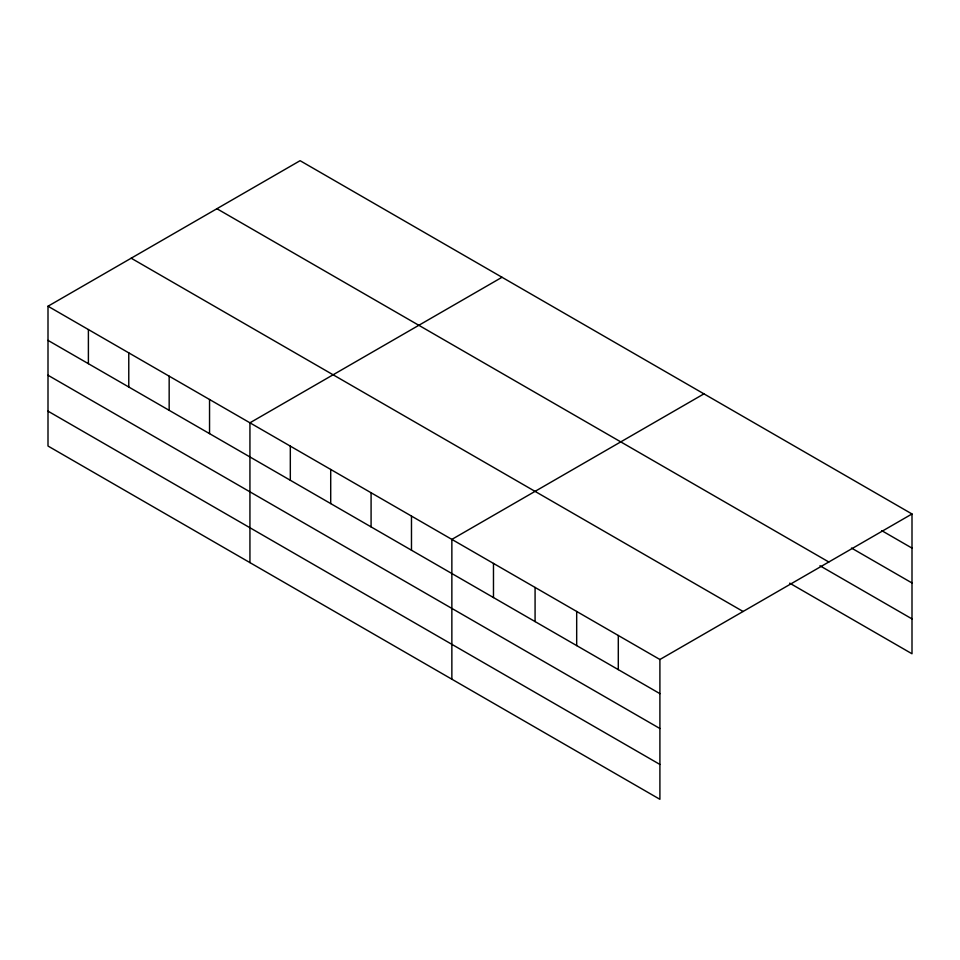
<?xml version="1.0" encoding="UTF-8"?>
<svg xmlns="http://www.w3.org/2000/svg" width="960" height="960" viewBox="0 0 960 960"><rect width="100%" height="100%" fill="white"/><g stroke="black" fill="none" stroke-linecap="round" stroke-linejoin="round"><path stroke-width="1.44" d="M659.904 728.52L659.904 659.508L48 306.228L48 446.028L659.904 799.308L659.904 728.52L48 375.24M789.696 583.152L912 653.772L912 513.972L300.096 160.692L48 306.228M502.02 277.272L249.936 422.808L249.936 562.608M703.956 393.852L451.86 539.4L451.86 679.2M659.904 659.508L912 513.972M881.736 530.64L912 548.112M851.472 548.04L912 582.972M216.9 208.716L828.816 561.996M819.948 565.764L912 618.9M131.184 258.204L743.1 611.484M48 340.368L659.904 693.648M48 411.156L659.904 764.448M618.3 635.484L618.3 669.624M576.684 611.472L576.684 645.6M535.08 587.448L535.08 621.588M493.476 563.424L493.476 597.564M411.48 516.084L411.48 550.224M371.088 492.768L371.088 526.908M330.708 469.452L330.708 503.58M290.316 446.136L290.316 480.264M209.544 399.492L209.544 433.632M169.164 376.176L169.164 410.316M128.772 352.86L128.772 387M88.392 329.544L88.392 363.684"/></g></svg>
